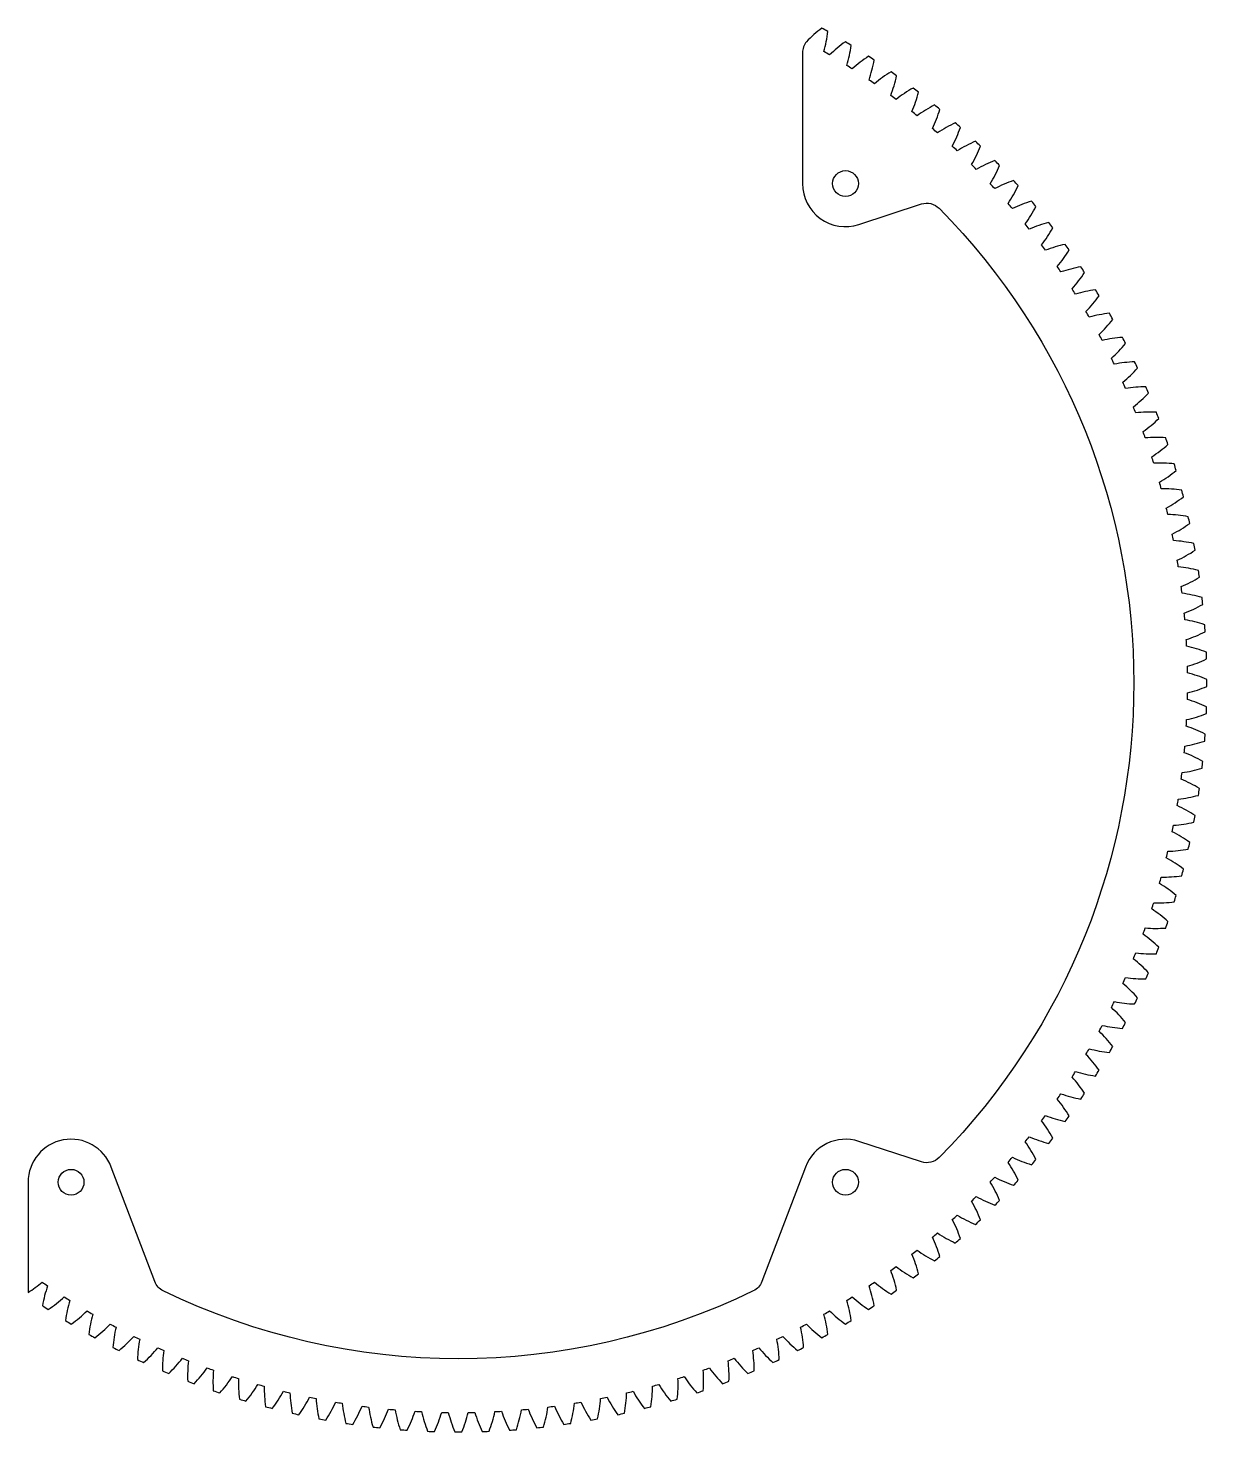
# Model space of a CAD drawing. Header units: millimetres. Extents: x -50 to 87, y -87 to 76.
import ezdxf

# ---------------------------------------------------------------- set-up
doc = ezdxf.new("R2010")
doc.units = ezdxf.units.MM

msp = doc.modelspace()

# ---------------------------------------------------------------- linework, layer by layer
msp.add_lwpolyline([(40.46, 74.47, 0.175114), (40, 73.19), (40, 58, 0.510175), (46.55, 53.25), (53.83, 55.63, -0.284401), (55.88, 55.13, -0.410281), (55.88, -55.13, -0.284401), (53.83, -55.63), (46.55, -53.25, 0.400711), (40.33, -56.23), (35.28, -69.53, -0.19136), (34.28, -70.62, -0.229906), (-34.28, -70.62, -0.19136), (-35.28, -69.53), (-40.33, -56.23, 0.833375), (-50, -58), (-50, -70.8, 0.033452), (-48.36, -69.6, 0.002283), (-47.73, -70.03, 0.039232), (-48.33, -72.34, 0.002283), (-47.67, -72.78, 0.039232), (-45.79, -71.32, 0.002283), (-45.14, -71.73, 0.039232), (-45.66, -74.05, 0.002283), (-44.98, -74.47, 0.039232), (-43.15, -72.94, 0.002283), (-42.49, -73.33, 0.039232), (-42.93, -75.67, 0.002283), (-42.23, -76.06, 0.039232), (-40.46, -74.47, 0.002283), (-39.78, -74.83, 0.039232), (-40.13, -77.19, 0.002283), (-39.43, -77.55, 0.039232), (-37.72, -75.9, 0.002283), (-37.02, -76.24, 0.039232), (-37.29, -78.6, 0.002283), (-36.57, -78.94, 0.039232), (-34.92, -77.22, 0.002283), (-34.21, -77.54, 0.039232), (-34.39, -79.91, 0.002283), (-33.66, -80.22, 0.039232), (-32.07, -78.45, 0.002283), (-31.36, -78.74, 0.039232), (-31.45, -81.12, 0.002283), (-30.71, -81.4, 0.039232), (-29.19, -79.57, 0.002283), (-28.46, -79.83, 0.039232), (-28.47, -82.21, 0.002283), (-27.71, -82.47, 0.039232), (-26.26, -80.58, 0.002283), (-25.53, -80.81, 0.039232), (-25.44, -83.2, 0.002283), (-24.68, -83.42, 0.039232), (-23.3, -81.48, 0.002283), (-22.56, -81.69, 0.039232), (-22.39, -84.07, 0.002283), (-21.62, -84.27, 0.039232), (-20.31, -82.28, 0.002283), (-19.56, -82.46, 0.039232), (-19.3, -84.83, 0.002283), (-18.53, -85, 0.039232), (-17.29, -82.97, 0.002283), (-16.53, -83.12, 0.039232), (-16.19, -85.48, 0.002283), (-15.41, -85.62, 0.039232), (-14.25, -83.54, 0.002283), (-13.49, -83.67, 0.039232), (-13.06, -86.01, 0.002283), (-12.27, -86.13, 0.039232), (-11.19, -84.01, 0.002283), (-10.42, -84.11, 0.039232), (-9.91, -86.43, 0.002283), (-9.12, -86.52, 0.039232), (-8.11, -84.36, 0.002283), (-7.34, -84.43, 0.039232), (-6.75, -86.74, 0.002283), (-5.95, -86.8, 0.039232), (-5.03, -84.6, 0.002283), (-4.26, -84.64, 0.039232), (-3.57, -86.93, 0.002283), (-2.78, -86.96, 0.039232), (-1.93, -84.73, 0.002283), (-1.16, -84.74, 0.039232), (-0.4, -87, 0.002283), (0.4, -87, 0.039232), (1.16, -84.74, 0.002283), (1.93, -84.73, 0.039232), (2.78, -86.96, 0.002283), (3.57, -86.93, 0.039232), (4.26, -84.64, 0.002283), (5.03, -84.6, 0.039232), (5.95, -86.8, 0.002283), (6.75, -86.74, 0.039232), (7.34, -84.43, 0.002283), (8.11, -84.36, 0.039232), (9.12, -86.52, 0.002283), (9.91, -86.43, 0.039232), (10.42, -84.11, 0.002283), (11.19, -84.01, 0.039232), (12.27, -86.13, 0.002283), (13.06, -86.01, 0.039232), (13.49, -83.67, 0.002283), (14.25, -83.54, 0.039232), (15.41, -85.62, 0.002283), (16.19, -85.48, 0.039232), (16.53, -83.12, 0.002283), (17.29, -82.97, 0.039232), (18.53, -85, 0.002283), (19.3, -84.83, 0.039232), (19.56, -82.46, 0.002283), (20.31, -82.28, 0.039232), (21.62, -84.27, 0.002283), (22.39, -84.07, 0.039232), (22.56, -81.69, 0.002283), (23.3, -81.48, 0.039232), (24.68, -83.42, 0.002283), (25.44, -83.2, 0.039232), (25.53, -80.81, 0.002283), (26.26, -80.58, 0.039232), (27.71, -82.47, 0.002283), (28.47, -82.21, 0.039232), (28.46, -79.83, 0.002283), (29.19, -79.57, 0.039232), (30.71, -81.4, 0.002283), (31.45, -81.12, 0.039232), (31.36, -78.74, 0.002283), (32.07, -78.45, 0.039232), (33.66, -80.22, 0.002283), (34.39, -79.91, 0.039232), (34.21, -77.54, 0.002283), (34.92, -77.22, 0.039232), (36.57, -78.94, 0.002283), (37.29, -78.6, 0.039232), (37.02, -76.24, 0.002283), (37.72, -75.9, 0.039232), (39.43, -77.55, 0.002283), (40.13, -77.19, 0.039232), (39.78, -74.83, 0.002283), (40.46, -74.47, 0.039232), (42.23, -76.06, 0.002283), (42.93, -75.67, 0.039232), (42.49, -73.33, 0.002283), (43.15, -72.94, 0.039232), (44.98, -74.47, 0.002283), (45.66, -74.05, 0.039232), (45.14, -71.73, 0.002283), (45.79, -71.32, 0.039232), (47.67, -72.78, 0.002283), (48.33, -72.34, 0.039232), (47.73, -70.03, 0.002283), (48.36, -69.6, 0.039232), (50.3, -70.99, 0.002283), (50.94, -70.52, 0.039232), (50.25, -68.24, 0.002283), (50.87, -67.78, 0.039232), (52.86, -69.1, 0.002283), (53.49, -68.62, 0.039232), (52.71, -66.36, 0.002283), (53.31, -65.88, 0.039232), (55.35, -67.13, 0.002283), (55.96, -66.62, 0.039232), (55.1, -64.39, 0.002283), (55.69, -63.89, 0.039232), (57.76, -65.06, 0.002283), (58.35, -64.53, 0.039232), (57.41, -62.34, 0.002283), (57.98, -61.81, 0.039232), (60.1, -62.91, 0.002283), (60.67, -62.36, 0.039232), (59.65, -60.2, 0.002283), (60.2, -59.65, 0.039232), (62.36, -60.67, 0.002283), (62.91, -60.1, 0.039232), (61.81, -57.98, 0.002283), (62.34, -57.41, 0.039232), (64.53, -58.35, 0.002283), (65.06, -57.76, 0.039232), (63.89, -55.69, 0.002283), (64.39, -55.1, 0.039232), (66.62, -55.96, 0.002283), (67.13, -55.35, 0.039232), (65.88, -53.31, 0.002283), (66.36, -52.71, 0.039232), (68.62, -53.49, 0.002283), (69.1, -52.86, 0.039232), (67.78, -50.87, 0.002283), (68.24, -50.25, 0.039232), (70.52, -50.94, 0.002283), (70.99, -50.3, 0.039232), (69.6, -48.36, 0.002283), (70.03, -47.73, 0.039232), (72.34, -48.33, 0.002283), (72.78, -47.67, 0.039232), (71.32, -45.79, 0.002283), (71.73, -45.14, 0.039232), (74.05, -45.66, 0.002283), (74.47, -44.98, 0.039232), (72.94, -43.15, 0.002283), (73.33, -42.49, 0.039232), (75.67, -42.93, 0.002283), (76.06, -42.23, 0.039232), (74.47, -40.46, 0.002283), (74.83, -39.78, 0.039232), (77.19, -40.13, 0.002283), (77.55, -39.43, 0.039232), (75.9, -37.72, 0.002283), (76.24, -37.02, 0.039232), (78.6, -37.29, 0.002283), (78.94, -36.57, 0.039232), (77.22, -34.92, 0.002283), (77.54, -34.21, 0.039232), (79.91, -34.39, 0.002283), (80.22, -33.66, 0.039232), (78.45, -32.07, 0.002283), (78.74, -31.36, 0.039232), (81.12, -31.45, 0.002283), (81.4, -30.71, 0.039232), (79.57, -29.19, 0.002283), (79.83, -28.46, 0.039232), (82.21, -28.47, 0.002283), (82.47, -27.71, 0.039232), (80.58, -26.26, 0.002283), (80.81, -25.53, 0.039232), (83.2, -25.44, 0.002283), (83.42, -24.68, 0.039232), (81.48, -23.3, 0.002283), (81.69, -22.56, 0.039232), (84.07, -22.39, 0.002283), (84.27, -21.62, 0.039232), (82.28, -20.31, 0.002283), (82.46, -19.56, 0.039232), (84.83, -19.3, 0.002283), (85, -18.53, 0.039232), (82.97, -17.29, 0.002283), (83.12, -16.53, 0.039232), (85.48, -16.19, 0.002283), (85.62, -15.41, 0.039232), (83.54, -14.25, 0.002283), (83.67, -13.49, 0.039232), (86.01, -13.06, 0.002283), (86.13, -12.27, 0.039232), (84.01, -11.19, 0.002283), (84.11, -10.42, 0.039232), (86.43, -9.91, 0.002283), (86.52, -9.12, 0.039232), (84.36, -8.11, 0.002283), (84.43, -7.34, 0.039232), (86.74, -6.75, 0.002283), (86.8, -5.95, 0.039232), (84.6, -5.03, 0.002283), (84.64, -4.26, 0.039232), (86.93, -3.57, 0.002283), (86.96, -2.78, 0.039232), (84.73, -1.93, 0.002283), (84.74, -1.16, 0.039232), (87, -0.4, 0.002283), (87, 0.4, 0.039232), (84.74, 1.16, 0.002283), (84.73, 1.93, 0.039232), (86.96, 2.78, 0.002283), (86.93, 3.57, 0.039232), (84.64, 4.26, 0.002283), (84.6, 5.03, 0.039232), (86.8, 5.95, 0.002283), (86.74, 6.75, 0.039232), (84.43, 7.34, 0.002283), (84.36, 8.11, 0.039232), (86.52, 9.12, 0.002283), (86.43, 9.91, 0.039232), (84.11, 10.42, 0.002283), (84.01, 11.19, 0.039232), (86.13, 12.27, 0.002283), (86.01, 13.06, 0.039232), (83.67, 13.49, 0.002283), (83.54, 14.25, 0.039232), (85.62, 15.41, 0.002283), (85.48, 16.19, 0.039232), (83.12, 16.53, 0.002283), (82.97, 17.29, 0.039232), (85, 18.53, 0.002283), (84.83, 19.3, 0.039232), (82.46, 19.56, 0.002283), (82.28, 20.31, 0.039232), (84.27, 21.62, 0.002283), (84.07, 22.39, 0.039232), (81.69, 22.56, 0.002283), (81.48, 23.3, 0.039232), (83.42, 24.68, 0.002283), (83.2, 25.44, 0.039232), (80.81, 25.53, 0.002283), (80.58, 26.26, 0.039232), (82.47, 27.71, 0.002283), (82.21, 28.47, 0.039232), (79.83, 28.46, 0.002283), (79.57, 29.19, 0.039232), (81.4, 30.71, 0.002283), (81.12, 31.45, 0.039232), (78.74, 31.36, 0.002283), (78.45, 32.07, 0.039232), (80.22, 33.66, 0.002283), (79.91, 34.39, 0.039232), (77.54, 34.21, 0.002283), (77.22, 34.92, 0.039232), (78.94, 36.57, 0.002283), (78.6, 37.29, 0.039232), (76.24, 37.02, 0.002283), (75.9, 37.72, 0.039232), (77.55, 39.43, 0.002283), (77.19, 40.13, 0.039232), (74.83, 39.78, 0.002283), (74.47, 40.46, 0.039232), (76.06, 42.23, 0.002283), (75.67, 42.93, 0.039232), (73.33, 42.49, 0.002283), (72.94, 43.15, 0.039232), (74.47, 44.98, 0.002283), (74.05, 45.66, 0.039232), (71.73, 45.14, 0.002283), (71.32, 45.79, 0.039232), (72.78, 47.67, 0.002283), (72.34, 48.33, 0.039232), (70.03, 47.73, 0.002283), (69.6, 48.36, 0.039232), (70.99, 50.3, 0.002283), (70.52, 50.94, 0.039232), (68.24, 50.25, 0.002283), (67.78, 50.87, 0.039232), (69.1, 52.86, 0.002283), (68.62, 53.49, 0.039232), (66.36, 52.71, 0.002283), (65.88, 53.31, 0.039232), (67.13, 55.35, 0.002283), (66.62, 55.96, 0.039232), (64.39, 55.1, 0.002283), (63.89, 55.69, 0.039232), (65.06, 57.76, 0.002283), (64.53, 58.35, 0.039232), (62.34, 57.41, 0.002283), (61.81, 57.98, 0.039232), (62.91, 60.1, 0.002283), (62.36, 60.67, 0.039232), (60.2, 59.65, 0.002283), (59.65, 60.2, 0.039232), (60.67, 62.36, 0.002283), (60.1, 62.91, 0.039232), (57.98, 61.81, 0.002283), (57.41, 62.34, 0.039232), (58.35, 64.53, 0.002283), (57.76, 65.06, 0.039232), (55.69, 63.89, 0.002283), (55.1, 64.39, 0.039232), (55.96, 66.62, 0.002283), (55.35, 67.13, 0.039232), (53.31, 65.88, 0.002283), (52.71, 66.36, 0.039232), (53.49, 68.62, 0.002283), (52.86, 69.1, 0.039232), (50.87, 67.78, 0.002283), (50.25, 68.24, 0.039232), (50.94, 70.52, 0.002283), (50.3, 70.99, 0.039232), (48.36, 69.6, 0.002283), (47.73, 70.03, 0.039232), (48.33, 72.34, 0.002283), (47.67, 72.78, 0.039232), (45.79, 71.32, 0.002283), (45.14, 71.73, 0.039232), (45.66, 74.05, 0.002283), (44.98, 74.47, 0.039232), (43.15, 72.94, 0.002283), (42.49, 73.33, 0.039232), (42.93, 75.67, 0.002283), (42.23, 76.06, 0.039232)], format="xyb", close=True)
for centre in [(45, 58), (-45, -58), (45, -58)]:
    msp.add_circle(centre, 1.5)

doc.saveas('drawing.dxf')
